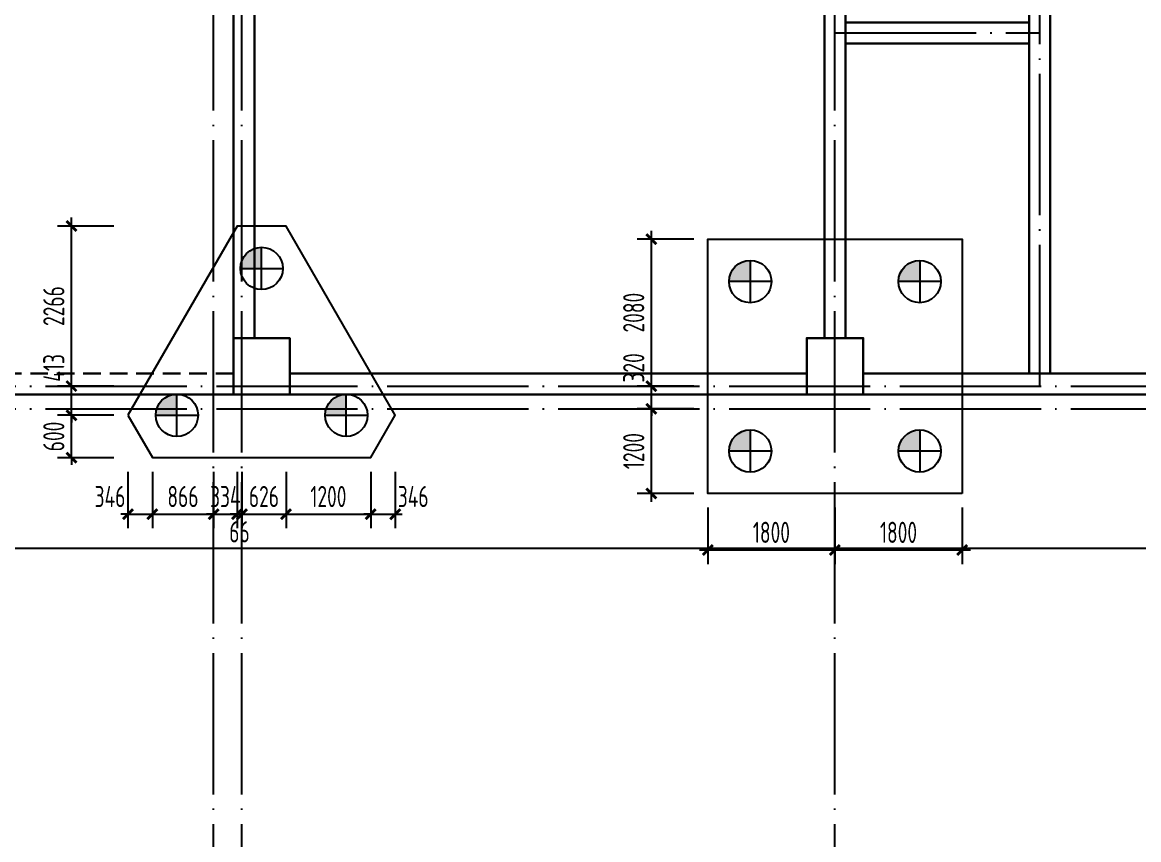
# Model space of a CAD drawing. Extents: x 2430613 to 2739493, y -1540945 to -971137.
# Drawn here: x 2479115 to 2494925, y -1296376 to -1284805 of the extents above; entities that cross this region are included whole.
import ezdxf

# ---------------------------------------------------------------- set-up
doc = ezdxf.new("R2010")
doc.units = 0
doc.header["$LTSCALE"] = 1000
doc.header["$MEASUREMENT"] = 0
doc.header["$PDMODE"] = 3
doc.header["$PDSIZE"] = 50
doc.linetypes.add('DOTE', pattern=[2.42, 2, -0.2, 0.02, -0.2])
doc.linetypes.add('HIDDEN', pattern=[0.375, 0.25, -0.125])
doc.layers.get('0').update_dxf_attribs({"linetype": 'CONTINUOUS'})
doc.layers.get('DEFPOINTS').update_dxf_attribs({"linetype": 'CONTINUOUS'})
for name, color, linetype, lineweight in [('0S-墙-不可见', 30, 'HIDDEN', 30), ('0S-墙-线', 30, 'CONTINUOUS', 30), ('0S-柱-线', 50, 'CONTINUOUS', 30)]:
    doc.layers.add(name, color=color, linetype=linetype, lineweight=lineweight)
for name, color, linetype in [('600直径桩', 4, 'CONTINUOUS'), ('COLU_DIM', 3, 'CONTINUOUS'), ('DOTE', 1, 'DOTE'), ('S1-SLAB-Finstructions', 255, 'CONTINUOUS'), ('承台', 2, 'CONTINUOUS')]:
    doc.layers.add(name, color=color, linetype=linetype)
doc.styles.add('TSSD_Dimension', font='Tssdeng.shx', dxfattribs={"width": 0.7, "bigfont": 'hztxt.shx'})
doc.dimstyles.new('TSSD_100_100', dxfattribs={"dimtxt": 300, "dimasz": 100, "dimexe": 200, "dimexo": 200, "dimgap": 100, "dimtad": 1, "dimdec": 0, "dimzin": 0, "dimdsep": 46, "dimtxsty": 'TSSD_Dimension', "dimblk": 'ARCHTICK', "dimcen": 0, "dimdle": 120, "dimclrt": 7, "dimazin": 0, "dimtfac": 1, "dimtdec": 0, "dimtix": 1, "dimtmove": 2, "dimatfit": 0, "dimldrblk": 'ARCHTICK', "dimfxl": 1, "dimtolj": 1, "dimtzin": 0, "dimarcsym": 0})

# ---------------------------------------------------------------- blocks, each defined once
blk = doc.blocks.new('_ArchTick')
at = {"color": 0, "linetype": 'ByBlock', "const_width": 0.4}
blk.add_lwpolyline([(-0.71, -0.71), (0.71, 0.71)], dxfattribs=at)
blk = doc.blocks.new('*D2696')
at = {"layer": 'COLU_DIM', "color": 0, "lineweight": -2, "transparency": 16777216}
for p, q in [((2480611, -1291168), (2480611, -1291968)), ((2480957, -1291168), (2480957, -1291968)), ((2480611, -1291768), (2480511, -1291768)), ((2480611, -1291768), (2480957, -1291768)), ((2480957, -1291768), (2481057, -1291768))]:
    blk.add_line(p, q, dxfattribs=at)
at = {"layer": 'DEFPOINTS', "color": 0, "transparency": 16777216}
for p in [(2480611, -1290968), (2480957, -1290968), (2480957, -1291768)]:
    blk.add_point(p, dxfattribs=at)
at = {"layer": 'COLU_DIM', "color": 0, "lineweight": -2, "transparency": 16777216, "xscale": 100, "yscale": 100, "zscale": 100}
blk.add_blockref('_ArchTick', (2480611, -1291768), dxfattribs=at)
at = {"layer": 'COLU_DIM', "color": 0, "lineweight": -2, "transparency": 16777216, "xscale": 100, "yscale": 100, "zscale": 100, "rotation": 180}
blk.add_blockref('_ArchTick', (2480957, -1291768), dxfattribs=at)
at = {"layer": 'COLU_DIM', "color": 7, "transparency": 16777216, "insert": (2480357, -1291518), "char_height": 300, "attachment_point": 5, "style": 'TSSD_Dimension'}
blk.add_mtext('\\A1;346', dxfattribs=at)
blk = doc.blocks.new('*D2697')
at = {"layer": 'COLU_DIM', "color": 0, "lineweight": -2, "transparency": 16777216}
for p, q in [((2480957, -1291168), (2480957, -1291968)), ((2481824, -1291168), (2481824, -1291968)), ((2480837, -1291768), (2481944, -1291768))]:
    blk.add_line(p, q, dxfattribs=at)
at = {"layer": 'DEFPOINTS', "color": 0, "transparency": 16777216}
for p in [(2480957, -1290968), (2481824, -1290968), (2481824, -1291768)]:
    blk.add_point(p, dxfattribs=at)
at = {"layer": 'COLU_DIM', "color": 0, "lineweight": -2, "transparency": 16777216, "xscale": 100, "yscale": 100, "zscale": 100, "rotation": 180}
blk.add_blockref('_ArchTick', (2480957, -1291768), dxfattribs=at)
at = {"layer": 'COLU_DIM', "color": 0, "lineweight": -2, "transparency": 16777216, "xscale": 100, "yscale": 100, "zscale": 100}
blk.add_blockref('_ArchTick', (2481824, -1291768), dxfattribs=at)
at = {"layer": 'COLU_DIM', "color": 7, "transparency": 16777216, "insert": (2481390, -1291518), "char_height": 300, "attachment_point": 5, "style": 'TSSD_Dimension'}
blk.add_mtext('\\A1;866', dxfattribs=at)
blk = doc.blocks.new('*D2698')
at = {"layer": 'COLU_DIM', "color": 0, "lineweight": -2, "transparency": 16777216}
for p, q in [((2481824, -1291168), (2481824, -1291968)), ((2482157, -1291168), (2482157, -1291968)), ((2481824, -1291768), (2481724, -1291768)), ((2481824, -1291768), (2482157, -1291768)), ((2482157, -1291768), (2482257, -1291768))]:
    blk.add_line(p, q, dxfattribs=at)
at = {"layer": 'DEFPOINTS', "color": 0, "transparency": 16777216}
for p in [(2481824, -1290968), (2482157, -1290968), (2482157, -1291768)]:
    blk.add_point(p, dxfattribs=at)
at = {"layer": 'COLU_DIM', "color": 0, "lineweight": -2, "transparency": 16777216, "xscale": 100, "yscale": 100, "zscale": 100}
blk.add_blockref('_ArchTick', (2481824, -1291768), dxfattribs=at)
at = {"layer": 'COLU_DIM', "color": 0, "lineweight": -2, "transparency": 16777216, "xscale": 100, "yscale": 100, "zscale": 100, "rotation": 180}
blk.add_blockref('_ArchTick', (2482157, -1291768), dxfattribs=at)
at = {"layer": 'COLU_DIM', "color": 7, "transparency": 16777216, "insert": (2481990, -1291518), "char_height": 300, "attachment_point": 5, "style": 'TSSD_Dimension'}
blk.add_mtext('\\A1;334', dxfattribs=at)
blk = doc.blocks.new('*D2699')
at = {"layer": 'COLU_DIM', "color": 0, "lineweight": -2, "transparency": 16777216}
for p, q in [((2482157, -1291168), (2482157, -1291968)), ((2482224, -1291168), (2482224, -1291968)), ((2482157, -1291768), (2482057, -1291768)), ((2482157, -1291768), (2482224, -1291768)), ((2482224, -1291768), (2482324, -1291768))]:
    blk.add_line(p, q, dxfattribs=at)
at = {"layer": 'DEFPOINTS', "color": 0, "transparency": 16777216}
for p in [(2482157, -1290968), (2482224, -1290968), (2482224, -1291768)]:
    blk.add_point(p, dxfattribs=at)
at = {"layer": 'COLU_DIM', "color": 0, "lineweight": -2, "transparency": 16777216, "xscale": 100, "yscale": 100, "zscale": 100}
blk.add_blockref('_ArchTick', (2482157, -1291768), dxfattribs=at)
at = {"layer": 'COLU_DIM', "color": 0, "lineweight": -2, "transparency": 16777216, "xscale": 100, "yscale": 100, "zscale": 100, "rotation": 180}
blk.add_blockref('_ArchTick', (2482224, -1291768), dxfattribs=at)
at = {"layer": 'COLU_DIM', "color": 7, "transparency": 16777216, "insert": (2482190, -1292018), "char_height": 300, "attachment_point": 5, "style": 'TSSD_Dimension'}
blk.add_mtext('\\A1;66', dxfattribs=at)
blk = doc.blocks.new('*D2700')
at = {"layer": 'COLU_DIM', "color": 0, "lineweight": -2, "transparency": 16777216}
for p, q in [((2482224, -1291168), (2482224, -1291968)), ((2482850, -1291168), (2482850, -1291968)), ((2482224, -1291768), (2482124, -1291768)), ((2482224, -1291768), (2482850, -1291768)), ((2482850, -1291768), (2482950, -1291768))]:
    blk.add_line(p, q, dxfattribs=at)
at = {"layer": 'DEFPOINTS', "color": 0, "transparency": 16777216}
for p in [(2482224, -1290968), (2482850, -1290968), (2482850, -1291768)]:
    blk.add_point(p, dxfattribs=at)
at = {"layer": 'COLU_DIM', "color": 0, "lineweight": -2, "transparency": 16777216, "xscale": 100, "yscale": 100, "zscale": 100}
blk.add_blockref('_ArchTick', (2482224, -1291768), dxfattribs=at)
at = {"layer": 'COLU_DIM', "color": 0, "lineweight": -2, "transparency": 16777216, "xscale": 100, "yscale": 100, "zscale": 100, "rotation": 180}
blk.add_blockref('_ArchTick', (2482850, -1291768), dxfattribs=at)
at = {"layer": 'COLU_DIM', "color": 7, "transparency": 16777216, "insert": (2482537, -1291518), "char_height": 300, "attachment_point": 5, "style": 'TSSD_Dimension'}
blk.add_mtext('\\A1;626', dxfattribs=at)
blk = doc.blocks.new('*D2701')
at = {"layer": 'COLU_DIM', "color": 0, "lineweight": -2, "transparency": 16777216}
for p, q in [((2482850, -1291168), (2482850, -1291968)), ((2484050, -1291168), (2484050, -1291968)), ((2482730, -1291768), (2484170, -1291768))]:
    blk.add_line(p, q, dxfattribs=at)
at = {"layer": 'DEFPOINTS', "color": 0, "transparency": 16777216}
for p in [(2482850, -1290968), (2484050, -1290968), (2484050, -1291768)]:
    blk.add_point(p, dxfattribs=at)
at = {"layer": 'COLU_DIM', "color": 0, "lineweight": -2, "transparency": 16777216, "xscale": 100, "yscale": 100, "zscale": 100, "rotation": 180}
blk.add_blockref('_ArchTick', (2482850, -1291768), dxfattribs=at)
at = {"layer": 'COLU_DIM', "color": 0, "lineweight": -2, "transparency": 16777216, "xscale": 100, "yscale": 100, "zscale": 100}
blk.add_blockref('_ArchTick', (2484050, -1291768), dxfattribs=at)
at = {"layer": 'COLU_DIM', "color": 7, "transparency": 16777216, "insert": (2483450, -1291518), "char_height": 300, "attachment_point": 5, "style": 'TSSD_Dimension'}
blk.add_mtext('\\A1;1200', dxfattribs=at)
blk = doc.blocks.new('*D2702')
at = {"layer": 'COLU_DIM', "color": 0, "lineweight": -2, "transparency": 16777216}
for p, q in [((2484050, -1291168), (2484050, -1291968)), ((2484396, -1291168), (2484396, -1291968)), ((2484050, -1291768), (2483950, -1291768)), ((2484050, -1291768), (2484396, -1291768)), ((2484396, -1291768), (2484496, -1291768))]:
    blk.add_line(p, q, dxfattribs=at)
at = {"layer": 'DEFPOINTS', "color": 0, "transparency": 16777216}
for p in [(2484050, -1290968), (2484396, -1290968), (2484396, -1291768)]:
    blk.add_point(p, dxfattribs=at)
at = {"layer": 'COLU_DIM', "color": 0, "lineweight": -2, "transparency": 16777216, "xscale": 100, "yscale": 100, "zscale": 100}
blk.add_blockref('_ArchTick', (2484050, -1291768), dxfattribs=at)
at = {"layer": 'COLU_DIM', "color": 0, "lineweight": -2, "transparency": 16777216, "xscale": 100, "yscale": 100, "zscale": 100, "rotation": 180}
blk.add_blockref('_ArchTick', (2484396, -1291768), dxfattribs=at)
at = {"layer": 'COLU_DIM', "color": 7, "transparency": 16777216, "insert": (2484651, -1291518), "char_height": 300, "attachment_point": 5, "style": 'TSSD_Dimension'}
blk.add_mtext('\\A1;346', dxfattribs=at)
blk = doc.blocks.new('*D2703')
at = {"layer": 'COLU_DIM', "color": 0, "lineweight": -2, "transparency": 16777216}
for p, q in [((2480411, -1290368), (2479611, -1290368)), ((2479811, -1290368), (2479811, -1290268)), ((2479811, -1290968), (2479811, -1290368)), ((2480411, -1290968), (2479611, -1290968)), ((2479811, -1290968), (2479811, -1291068))]:
    blk.add_line(p, q, dxfattribs=at)
at = {"layer": 'DEFPOINTS', "color": 0, "transparency": 16777216}
for p in [(2479811, -1290368), (2480611, -1290368), (2480611, -1290968)]:
    blk.add_point(p, dxfattribs=at)
at = {"layer": 'COLU_DIM', "color": 0, "lineweight": -2, "transparency": 16777216, "xscale": 100, "yscale": 100, "zscale": 100}
for p, rotation in [((2479811, -1290368), 270), ((2479811, -1290968), 90)]:
    blk.add_blockref('_ArchTick', p, dxfattribs=dict(at, rotation=rotation))
at = {"layer": 'COLU_DIM', "color": 7, "transparency": 16777216, "insert": (2479561, -1290668), "char_height": 300, "attachment_point": 5, "rotation": 90, "style": 'TSSD_Dimension'}
blk.add_mtext('\\A1;600', dxfattribs=at)
blk = doc.blocks.new('*D2704')
at = {"layer": 'COLU_DIM', "color": 0, "lineweight": -2, "transparency": 16777216}
for p, q in [((2479811, -1289955), (2479811, -1289855)), ((2480411, -1289955), (2479611, -1289955)), ((2479811, -1290368), (2479811, -1289955)), ((2480411, -1290368), (2479611, -1290368)), ((2479811, -1290368), (2479811, -1290468))]:
    blk.add_line(p, q, dxfattribs=at)
at = {"layer": 'DEFPOINTS', "color": 0, "transparency": 16777216}
for p in [(2479811, -1289955), (2480611, -1289955), (2480611, -1290368)]:
    blk.add_point(p, dxfattribs=at)
at = {"layer": 'COLU_DIM', "color": 0, "lineweight": -2, "transparency": 16777216, "xscale": 100, "yscale": 100, "zscale": 100}
for p, rotation in [((2479811, -1289955), 270), ((2479811, -1290368), 90)]:
    blk.add_blockref('_ArchTick', p, dxfattribs=dict(at, rotation=rotation))
at = {"layer": 'COLU_DIM', "color": 7, "transparency": 16777216, "insert": (2479561, -1289697), "char_height": 300, "attachment_point": 5, "rotation": 90, "style": 'TSSD_Dimension'}
blk.add_mtext('\\A1;413', dxfattribs=at)
blk = doc.blocks.new('*D2705')
at = {"layer": 'COLU_DIM', "color": 0, "lineweight": -2, "transparency": 16777216}
for p, q in [((2480411, -1287689), (2479611, -1287689)), ((2479811, -1290075), (2479811, -1287569)), ((2480411, -1289955), (2479611, -1289955))]:
    blk.add_line(p, q, dxfattribs=at)
at = {"layer": 'DEFPOINTS', "color": 0, "transparency": 16777216}
for p in [(2479811, -1287689), (2480611, -1287689), (2480611, -1289955)]:
    blk.add_point(p, dxfattribs=at)
at = {"layer": 'COLU_DIM', "color": 0, "lineweight": -2, "transparency": 16777216, "xscale": 100, "yscale": 100, "zscale": 100}
for p, rotation in [((2479811, -1287689), 90), ((2479811, -1289955), 270)]:
    blk.add_blockref('_ArchTick', p, dxfattribs=dict(at, rotation=rotation))
at = {"layer": 'COLU_DIM', "color": 7, "transparency": 16777216, "insert": (2479561, -1288822), "char_height": 300, "attachment_point": 5, "rotation": 90, "style": 'TSSD_Dimension'}
blk.add_mtext('\\A1;2266', dxfattribs=at)
blk = doc.blocks.new('*D2706')
at = {"layer": 'COLU_DIM', "color": 0, "lineweight": -2, "transparency": 16777216}
for p, q in [((2488824, -1291675), (2488824, -1292475)), ((2490624, -1291675), (2490624, -1292475)), ((2488704, -1292275), (2490744, -1292275))]:
    blk.add_line(p, q, dxfattribs=at)
at = {"layer": 'DEFPOINTS', "color": 0, "transparency": 16777216}
for p in [(2488824, -1291475), (2490624, -1291475), (2490624, -1292275)]:
    blk.add_point(p, dxfattribs=at)
at = {"layer": 'COLU_DIM', "color": 0, "lineweight": -2, "transparency": 16777216, "xscale": 100, "yscale": 100, "zscale": 100, "rotation": 180}
blk.add_blockref('_ArchTick', (2488824, -1292275), dxfattribs=at)
at = {"layer": 'COLU_DIM', "color": 0, "lineweight": -2, "transparency": 16777216, "xscale": 100, "yscale": 100, "zscale": 100}
blk.add_blockref('_ArchTick', (2490624, -1292275), dxfattribs=at)
at = {"layer": 'COLU_DIM', "color": 7, "transparency": 16777216, "insert": (2489724, -1292025), "char_height": 300, "attachment_point": 5, "style": 'TSSD_Dimension'}
blk.add_mtext('\\A1;1800', dxfattribs=at)
blk = doc.blocks.new('*D2707')
at = {"layer": 'COLU_DIM', "color": 0, "lineweight": -2, "transparency": 16777216}
for p, q in [((2490624, -1291675), (2490624, -1292475)), ((2492424, -1291675), (2492424, -1292475)), ((2490504, -1292275), (2492544, -1292275))]:
    blk.add_line(p, q, dxfattribs=at)
at = {"layer": 'DEFPOINTS', "color": 0, "transparency": 16777216}
for p in [(2490624, -1291475), (2492424, -1291475), (2492424, -1292275)]:
    blk.add_point(p, dxfattribs=at)
at = {"layer": 'COLU_DIM', "color": 0, "lineweight": -2, "transparency": 16777216, "xscale": 100, "yscale": 100, "zscale": 100, "rotation": 180}
blk.add_blockref('_ArchTick', (2490624, -1292275), dxfattribs=at)
at = {"layer": 'COLU_DIM', "color": 0, "lineweight": -2, "transparency": 16777216, "xscale": 100, "yscale": 100, "zscale": 100}
blk.add_blockref('_ArchTick', (2492424, -1292275), dxfattribs=at)
at = {"layer": 'COLU_DIM', "color": 7, "transparency": 16777216, "insert": (2491524, -1292025), "char_height": 300, "attachment_point": 5, "style": 'TSSD_Dimension'}
blk.add_mtext('\\A1;1800', dxfattribs=at)
blk = doc.blocks.new('*D2708')
at = {"layer": 'COLU_DIM', "color": 0, "lineweight": -2, "transparency": 16777216}
for p, q in [((2488024, -1291595), (2488024, -1290155)), ((2488624, -1290275), (2487824, -1290275)), ((2488624, -1291475), (2487824, -1291475))]:
    blk.add_line(p, q, dxfattribs=at)
at = {"layer": 'DEFPOINTS', "color": 0, "transparency": 16777216}
for p in [(2488024, -1290275), (2488824, -1290275), (2488824, -1291475)]:
    blk.add_point(p, dxfattribs=at)
at = {"layer": 'COLU_DIM', "color": 0, "lineweight": -2, "transparency": 16777216, "xscale": 100, "yscale": 100, "zscale": 100}
for p, rotation in [((2488024, -1290275), 90), ((2488024, -1291475), 270)]:
    blk.add_blockref('_ArchTick', p, dxfattribs=dict(at, rotation=rotation))
at = {"layer": 'COLU_DIM', "color": 7, "transparency": 16777216, "insert": (2487774, -1290875), "char_height": 300, "attachment_point": 5, "rotation": 90, "style": 'TSSD_Dimension'}
blk.add_mtext('\\A1;1200', dxfattribs=at)
blk = doc.blocks.new('*D2709')
at = {"layer": 'COLU_DIM', "color": 0, "lineweight": -2, "transparency": 16777216}
for p, q in [((2488024, -1289955), (2488024, -1289855)), ((2488624, -1289955), (2487824, -1289955)), ((2488024, -1290275), (2488024, -1289955)), ((2488624, -1290275), (2487824, -1290275)), ((2488024, -1290275), (2488024, -1290375))]:
    blk.add_line(p, q, dxfattribs=at)
at = {"layer": 'DEFPOINTS', "color": 0, "transparency": 16777216}
for p in [(2488024, -1289955), (2488824, -1289955), (2488824, -1290275)]:
    blk.add_point(p, dxfattribs=at)
at = {"layer": 'COLU_DIM', "color": 0, "lineweight": -2, "transparency": 16777216, "xscale": 100, "yscale": 100, "zscale": 100}
for p, rotation in [((2488024, -1289955), 270), ((2488024, -1290275), 90)]:
    blk.add_blockref('_ArchTick', p, dxfattribs=dict(at, rotation=rotation))
at = {"layer": 'COLU_DIM', "color": 7, "transparency": 16777216, "insert": (2487774, -1289697), "char_height": 300, "attachment_point": 5, "rotation": 90, "style": 'TSSD_Dimension'}
blk.add_mtext('\\A1;320', dxfattribs=at)
blk = doc.blocks.new('*D2710')
at = {"layer": 'COLU_DIM', "color": 0, "lineweight": -2, "transparency": 16777216}
for p, q in [((2488624, -1287875), (2487824, -1287875)), ((2488024, -1290075), (2488024, -1287755)), ((2488624, -1289955), (2487824, -1289955))]:
    blk.add_line(p, q, dxfattribs=at)
at = {"layer": 'DEFPOINTS', "color": 0, "transparency": 16777216}
for p in [(2488024, -1287875), (2488824, -1287875), (2488824, -1289955)]:
    blk.add_point(p, dxfattribs=at)
at = {"layer": 'COLU_DIM', "color": 0, "lineweight": -2, "transparency": 16777216, "xscale": 100, "yscale": 100, "zscale": 100}
for p, rotation in [((2488024, -1287875), 90), ((2488024, -1289955), 270)]:
    blk.add_blockref('_ArchTick', p, dxfattribs=dict(at, rotation=rotation))
at = {"layer": 'COLU_DIM', "color": 7, "transparency": 16777216, "insert": (2487774, -1288915), "char_height": 300, "attachment_point": 5, "rotation": 90, "style": 'TSSD_Dimension'}
blk.add_mtext('\\A1;2080', dxfattribs=at)

msp = doc.modelspace()

# ---------------------------------------------------------------- hatches: boundary and pattern name
at = {"layer": '600直径桩'}
h = msp.add_hatch(color=251, dxfattribs=at)
h.dxf.hatch_style = 1
h.paths.add_polyline_path([(2482203.644, -1288289.081, -0.414213562), (2482503.644, -1287989.081), (2482503.644, -1288289.081)])
h = msp.add_hatch(color=251, dxfattribs=at)
h.dxf.hatch_style = 1
h.paths.add_polyline_path([(2489423.644, -1288174.73, 0.414213562), (2489123.644, -1288474.73), (2489423.644, -1288474.73)])
h = msp.add_hatch(color=251, dxfattribs=at)
h.dxf.hatch_style = 1
h.paths.add_polyline_path([(2491823.644, -1288174.73, 0.414213562), (2491523.644, -1288474.73), (2491823.644, -1288474.73)])
h = msp.add_hatch(color=251, dxfattribs=at)
h.dxf.hatch_style = 1
h.paths.add_polyline_path([(2481003.644, -1290367.542, -0.414213562), (2481303.644, -1290067.542), (2481303.644, -1290367.542)])
h = msp.add_hatch(color=251, dxfattribs=at)
h.dxf.hatch_style = 1
h.paths.add_polyline_path([(2483403.644, -1290367.542, -0.414213562), (2483703.644, -1290067.542), (2483703.644, -1290367.542)])
h = msp.add_hatch(color=251, dxfattribs=at)
h.dxf.hatch_style = 1
h.paths.add_polyline_path([(2489423.644, -1290574.73, 0.414213562), (2489123.644, -1290874.73), (2489423.644, -1290874.73)])
h = msp.add_hatch(color=251, dxfattribs=at)
h.dxf.hatch_style = 1
h.paths.add_polyline_path([(2491823.644, -1290574.73, 0.414213562), (2491523.644, -1290874.73), (2491823.644, -1290874.73)])

# ---------------------------------------------------------------- linework, layer by layer
at = {"layer": '0S-墙-不可见'}
for p, q in [((2482103.644, -1289274.73), (2482103.644, -1280404.73)), ((2482103.644, -1289774.728), (2478503.644, -1289774.728))]:
    msp.add_line(p, q, dxfattribs=at)
at = {"layer": '0S-墙-线'}
for p, q in [((2493373.644, -1280104.729), (2493373.644, -1289774.728)), ((2493373.644, -1280104.729), (2493373.644, -1289774.728)), ((2493673.644, -1280104.729), (2493673.644, -1289774.728)), ((2493673.644, -1280104.729), (2493673.644, -1289774.728)), ((2482103.644, -1289274.73), (2482103.644, -1280404.73)), ((2482403.644, -1289274.73), (2482403.644, -1280404.73)), ((2490473.644, -1280404.73), (2490473.644, -1289274.73)), ((2490773.644, -1280404.73), (2490773.644, -1289274.73)), ((2482403.644, -1289274.73), (2482403.644, -1283104.73)), ((2490473.644, -1283104.73), (2490473.644, -1289274.73)), ((2493373.644, -1284804.728), (2490773.644, -1284804.728)), ((2493373.644, -1284804.728), (2490773.644, -1284804.728)), ((2493373.644, -1285104.728), (2490773.644, -1285104.728)), ((2490773.644, -1285104.728), (2490773.644, -1289274.73)), ((2493373.644, -1285104.728), (2490773.644, -1285104.728)), ((2490223.644, -1289774.728), (2482903.644, -1289774.728)), ((2490223.644, -1289774.728), (2482903.644, -1289774.728)), ((2498623.644, -1289774.728), (2491023.644, -1289774.728)), ((2493373.644, -1289774.728), (2491023.644, -1289774.728)), ((2496123.644, -1289774.728), (2493673.644, -1289774.728)), ((2482103.644, -1290074.728), (2478503.644, -1290074.728)), ((2490223.644, -1290074.728), (2482903.644, -1290074.728)), ((2490223.644, -1290074.728), (2482903.644, -1290074.728)), ((2498623.644, -1290074.728), (2491023.644, -1290074.728)), ((2498623.644, -1290074.728), (2491023.644, -1290074.728))]:
    msp.add_line(p, q, dxfattribs=at)
at = {"layer": '0S-柱-线'}
for points in [[(2482903.644, -1290074.73), (2482903.644, -1289274.73), (2482103.644, -1289274.73), (2482103.644, -1290074.73)], [(2482903.644, -1290074.73), (2482903.644, -1289274.73), (2482103.644, -1289274.73), (2482103.644, -1290074.73)], [(2491023.644, -1290074.73), (2491023.644, -1289274.73), (2490223.644, -1289274.73), (2490223.644, -1290074.73)], [(2491023.644, -1290074.73), (2491023.644, -1289274.73), (2490223.644, -1289274.73), (2490223.644, -1290074.73)]]:
    msp.add_lwpolyline(points, close=True, dxfattribs=at)
at = {"layer": '600直径桩', "color": 251}
for p, q in [((2482503.644, -1288589.081), (2482503.644, -1287989.081)), ((2489423.644, -1288174.73), (2489423.644, -1288774.73)), ((2491823.644, -1288174.73), (2491823.644, -1288774.73)), ((2482203.644, -1288289.081), (2482803.644, -1288289.081)), ((2489723.644, -1288474.73), (2489123.644, -1288474.73)), ((2492123.644, -1288474.73), (2491523.644, -1288474.73)), ((2481303.644, -1290667.542), (2481303.644, -1290067.542)), ((2483703.644, -1290667.542), (2483703.644, -1290067.542)), ((2481003.644, -1290367.542), (2481603.644, -1290367.542)), ((2483403.644, -1290367.542), (2484003.644, -1290367.542)), ((2489423.644, -1290574.73), (2489423.644, -1291174.73)), ((2491823.644, -1290574.73), (2491823.644, -1291174.73)), ((2489723.644, -1290874.73), (2489123.644, -1290874.73)), ((2492123.644, -1290874.73), (2491523.644, -1290874.73))]:
    msp.add_line(p, q, dxfattribs=at)
for centre in [(2482503.644, -1288289.081), (2489423.644, -1288474.73), (2491823.644, -1288474.73), (2481303.644, -1290367.542), (2483703.644, -1290367.542), (2489423.644, -1290874.73), (2491823.644, -1290874.73)]:
    msp.add_circle(centre, 300, dxfattribs=at)
at = {"layer": 'DOTE'}
for p, q in [((2482223.644, -1310254.728), (2482223.644, -1193054.728)), ((2490623.644, -1310254.728), (2490623.644, -1193054.728)), ((2481823.644, -1310254.728), (2481823.644, -1269954.728)), ((2493523.644, -1289954.728), (2493523.644, -1269954.728)), ((2490623.644, -1284954.728), (2493523.644, -1284954.728)), ((2462503.644, -1289954.728), (2570723.644, -1289954.728)), ((2462503.644, -1290274.728), (2570723.644, -1290274.728))]:
    msp.add_line(p, q, dxfattribs=at)
at = {"layer": 'S1-SLAB-Finstructions', "color": 2}
msp.add_lwpolyline([(2526823.644, -1292254.724), (2471203.644, -1292254.732), (2471203.644, -1268334.728), (2487943.644, -1268334.726), (2487943.644, -1266884.728), (2493303.644, -1266884.728), (2493303.644, -1268334.725), (2496343.644, -1268334.725), (2496343.644, -1266884.728), (2501703.644, -1266884.728), (2501703.644, -1268334.724), (2504423.644, -1268334.724), (2504423.644, -1267284.728), (2510423.644, -1267284.728), (2510423.644, -1268334.723), (2513143.644, -1268334.722), (2513143.644, -1266884.728), (2518503.644, -1266884.728), (2518503.644, -1268334.722), (2521463.644, -1268334.721), (2521463.644, -1266884.728), (2526823.644, -1266884.728)], close=True, dxfattribs=at)
at = {"layer": '承台', "color": 2}
for points in [[(2480610.823, -1290367.542), (2480957.233, -1290967.542), (2484050.054, -1290967.542), (2484396.464, -1290367.542), (2482850.054, -1287689.081), (2482157.233, -1287689.081)], [(2492423.644, -1291474.73), (2488823.644, -1291474.73), (2488823.644, -1287874.73), (2492423.644, -1287874.73)]]:
    msp.add_lwpolyline(points, close=True, dxfattribs=at)

# ---------------------------------------------------------------- dimensions: what is measured, and where the dimension line sits
at = {"layer": 'COLU_DIM', "color": 3}
for base, p1, p2, picture, middle in [((2479810.823, -1287689.081), (2480610.823, -1289954.728), (2480610.823, -1287689.081), '*D2705', (2479560.823, -1288821.905)), ((2488023.644, -1287874.73), (2488823.644, -1289954.728), (2488823.644, -1287874.73), '*D2710', (2487773.644, -1288914.729)), ((2488023.644, -1290274.728), (2488823.644, -1291474.73), (2488823.644, -1290274.728), '*D2708', (2487773.644, -1290874.729)), ((2479810.823, -1290367.542), (2480610.823, -1290967.542), (2480610.823, -1290367.542), '*D2703', (2479560.823, -1290667.542))]:
    dim = msp.add_linear_dim(base=base, p1=p1, p2=p2, angle=90, dimstyle='TSSD_100_100', dxfattribs=at)
    dim.commit()
    dim.dimension.update_dxf_attribs({"geometry": picture, "text_midpoint": middle})
for base, p1, p2, picture, middle in [((2479810.823, -1289954.728), (2480610.823, -1290367.542), (2480610.823, -1289954.728), '*D2704', (2479560.823, -1289696.651)), ((2488023.644, -1289954.728), (2488823.644, -1290274.728), (2488823.644, -1289954.728), '*D2709', (2487773.644, -1289696.651))]:
    dim = msp.add_linear_dim(base=base, p1=p1, p2=p2, angle=90, dimstyle='TSSD_100_100', dxfattribs=at)
    dim.commit()
    dim.dimension.update_dxf_attribs({"geometry": picture, "text_midpoint": middle, "dimtype": 128})
for base, p1, p2, picture, middle in [((2480957.233, -1291767.542), (2480610.823, -1290967.542), (2480957.233, -1290967.542), '*D2696', (2480356.785, -1291517.542)), ((2482223.644, -1291767.542), (2482157.233, -1290967.542), (2482223.644, -1290967.542), '*D2699', (2482190.439, -1292017.542)), ((2484396.464, -1291767.542), (2484050.054, -1290967.542), (2484396.464, -1290967.542), '*D2702', (2484650.502, -1291517.542))]:
    dim = msp.add_linear_dim(base=base, p1=p1, p2=p2, dimstyle='TSSD_100_100', dxfattribs=at)
    dim.commit()
    dim.dimension.update_dxf_attribs({"geometry": picture, "text_midpoint": middle, "dimtype": 128})
for base, p1, p2, picture, middle in [((2481823.644, -1291767.542), (2480957.233, -1290967.542), (2481823.644, -1290967.542), '*D2697', (2481390.439, -1291517.542)), ((2482157.233, -1291767.542), (2481823.644, -1290967.542), (2482157.233, -1290967.542), '*D2698', (2481990.439, -1291517.542)), ((2482850.054, -1291767.542), (2482223.644, -1290967.542), (2482850.054, -1290967.542), '*D2700', (2482536.849, -1291517.542)), ((2484050.054, -1291767.542), (2482850.054, -1290967.542), (2484050.054, -1290967.542), '*D2701', (2483450.054, -1291517.542)), ((2490623.644, -1292274.73), (2488823.644, -1291474.73), (2490623.644, -1291474.73), '*D2706', (2489723.644, -1292024.73)), ((2492423.644, -1292274.73), (2490623.644, -1291474.73), (2492423.644, -1291474.73), '*D2707', (2491523.644, -1292024.73))]:
    dim = msp.add_linear_dim(base=base, p1=p1, p2=p2, dimstyle='TSSD_100_100', dxfattribs=at)
    dim.commit()
    dim.dimension.update_dxf_attribs({"geometry": picture, "text_midpoint": middle})

doc.saveas('drawing.dxf')
